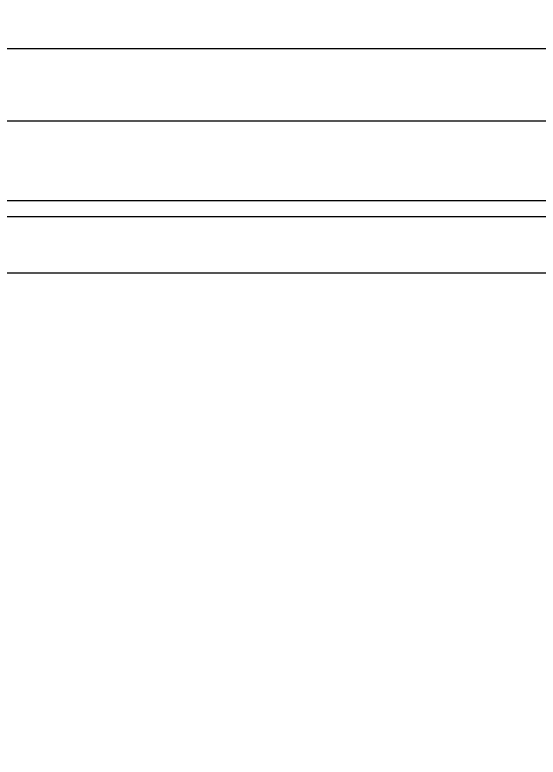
# Model space of a CAD drawing. Header units: millimetres. Extents: x -9110 to 8278, y -6387 to 5914.
# Drawn here: x -2524.1 to -2328.6, y 801.7 to 1079.4 of the extents above; entities that cross this region are included whole.
import ezdxf

# ---------------------------------------------------------------- set-up
doc = ezdxf.new("R2010")
doc.units = ezdxf.units.MM
for name, color, linetype in [('DIKOM_ОБЪЕКТ', 7, 'Continuous'), ('DIKOM_РАЗМЕР_ЗОНА', 7, 'Continuous'), ('DIKOM_РАЗМЕР_ОБЪЕКТА', 7, 'Continuous')]:
    doc.layers.add(name, color=color, linetype=linetype)
doc.styles.add('style1', font='arial.ttf', dxfattribs={"width": 0.8})
doc.dimstyles.new('1-50', dxfattribs={"dimtxt": 300, "dimasz": 200, "dimexe": 100, "dimexo": 0, "dimgap": 100, "dimtad": 1, "dimtxsty": 'style1', "dimcen": 200, "dimclrd": 7, "dimclre": 7, "dimclrt": 7, "dimadec": 1, "dimazin": 2, "dimtfac": 1, "dimtmove": 0, "dimatfit": 2, "dimfxl": 0, "dimlwd": 25, "dimlwe": 18, "dimarcsym": 0})

# ---------------------------------------------------------------- blocks, each defined once
blk = doc.blocks.new('*D9')
at = {"layer": 'Defpoints', "color": 0, "transparency": 16777216}
for p in [(-2194.75, 3914.39), (-7206.95, -3406.45), (-367.75, -3406.45)]:
    blk.add_point(p, dxfattribs=at)
at = {"layer": 'DIKOM_РАЗМЕР_ОБЪЕКТА', "color": 7, "lineweight": 18, "transparency": 16777216}
for p, q in [((-2194.75, 3914.39), (-7306.95, 3914.39)), ((-367.75, -3406.45), (-7306.95, -3406.45))]:
    blk.add_line(p, q, dxfattribs=at)
at = {"layer": 'DIKOM_РАЗМЕР_ОБЪЕКТА', "color": 7, "lineweight": 25, "transparency": 16777216}
blk.add_line((-7206.95, 3714.39), (-7206.95, -3206.45), dxfattribs=at)
at = {"layer": 'DIKOM_РАЗМЕР_ОБЪЕКТА', "color": 7, "transparency": 16777216}
for points in [[(-7240.28, 3714.39), (-7173.61, 3714.39), (-7206.95, 3914.39)], [(-7240.28, -3206.45), (-7173.61, -3206.45), (-7206.95, -3406.45)]]:
    blk.add_solid(points, dxfattribs=at)
at = {"layer": 'DIKOM_РАЗМЕР_ОБЪЕКТА', "color": 7, "transparency": 16777216, "insert": (-7460.22, 292.26), "char_height": 300, "attachment_point": 5, "rotation": 90, "style": 'style1'}
blk.add_mtext('7300', dxfattribs=at)
blk = doc.blocks.new('*D10')
at = {"layer": 'Defpoints', "color": 0, "transparency": 16777216}
for p in [(-3851.31, 5914.39), (-8660.16, -5406.45), (-497.85, -5406.45)]:
    blk.add_point(p, dxfattribs=at)
at = {"layer": 'DIKOM_РАЗМЕР_ЗОНА', "color": 7, "lineweight": 18, "transparency": 16777216}
for p, q in [((-3851.31, 5914.39), (-8760.16, 5914.39)), ((-497.85, -5406.45), (-8760.16, -5406.45))]:
    blk.add_line(p, q, dxfattribs=at)
at = {"layer": 'DIKOM_РАЗМЕР_ЗОНА', "color": 7, "lineweight": 25, "transparency": 16777216}
blk.add_line((-8660.16, 5714.39), (-8660.16, -5206.45), dxfattribs=at)
at = {"layer": 'DIKOM_РАЗМЕР_ЗОНА', "color": 7, "transparency": 16777216}
for points in [[(-8693.49, 5714.39), (-8626.83, 5714.39), (-8660.16, 5914.39)], [(-8693.49, -5206.45), (-8626.83, -5206.45), (-8660.16, -5406.45)]]:
    blk.add_solid(points, dxfattribs=at)
at = {"layer": 'DIKOM_РАЗМЕР_ЗОНА', "color": 7, "transparency": 16777216, "insert": (-8913.43, 268.46), "char_height": 300, "attachment_point": 5, "rotation": 90, "style": 'style1'}
blk.add_mtext('11300', dxfattribs=at)

msp = doc.modelspace()

# ---------------------------------------------------------------- linework, layer by layer
at = {"layer": 'DIKOM_ОБЪЕКТ', "color": 7, "linetype": 'Continuous', "lineweight": 15}
for p, q in [((-2194.816, 1066.768), (-2827.248, 1066.768)), ((-2827.248, 1039.768), (-2194.816, 1039.768)), ((-2821.248, 1009.968), (-2194.816, 1009.968)), ((-2846.015, 1003.968), (-2194.816, 1003.968)), ((-2857.125, 982.968), (-2194.816, 982.968))]:
    msp.add_line(p, q, dxfattribs=at)

# ---------------------------------------------------------------- dimensions: what is measured, and where the dimension line sits
at = {"layer": 'DIKOM_РАЗМЕР_ЗОНА'}
dim = msp.add_linear_dim(base=(-8660.16, -5406.454), p1=(-3851.314, 5914.391), p2=(-497.849, -5406.454), angle=90, text='11300', dimstyle='1-50', dxfattribs=at)
dim.commit()
dim.dimension.update_dxf_attribs({"geometry": '*D10', "text_midpoint": (-8660.16, 268.455), "dimtype": 160})
at = {"layer": 'DIKOM_РАЗМЕР_ОБЪЕКТА'}
dim = msp.add_linear_dim(base=(-7206.946, -3406.454), p1=(-2194.748, 3914.391), p2=(-367.748, -3406.454), angle=90, text='7300', dimstyle='1-50', dxfattribs=at)
dim.commit()
dim.dimension.update_dxf_attribs({"geometry": '*D9', "text_midpoint": (-7206.946, 292.262), "dimtype": 160})

doc.saveas('drawing.dxf')
